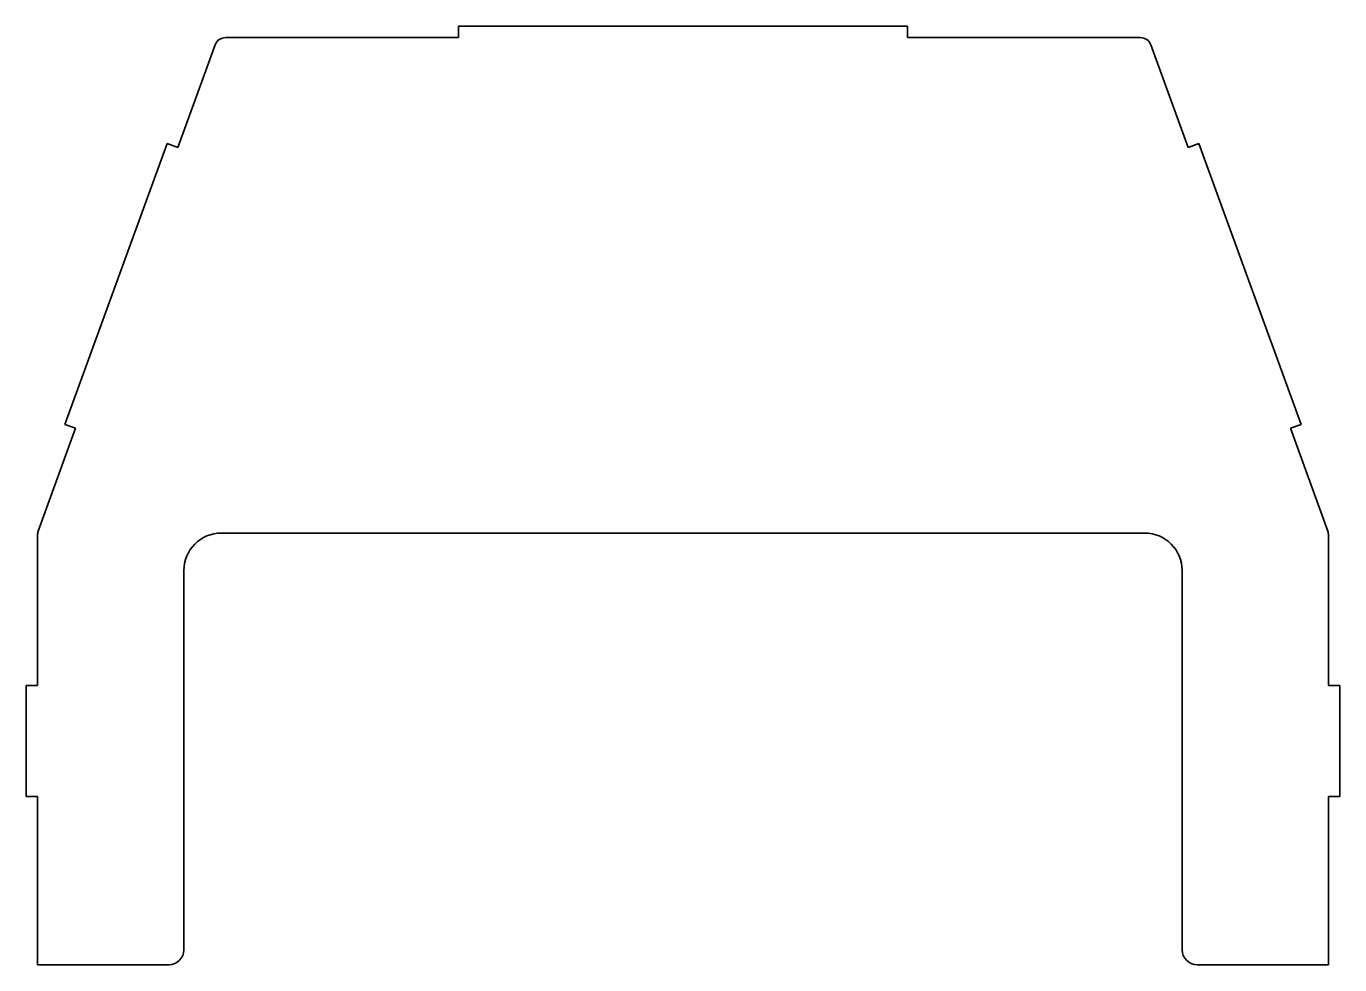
# Model space of a CAD drawing. Header units: inches. Extents: x 0 to 175, y 0 to 125.
import ezdxf

# ---------------------------------------------------------------- set-up
doc = ezdxf.new("R2010")
doc.units = ezdxf.units.IN
doc.header["$MEASUREMENT"] = 0
doc.layers.add('SIMUMAK Visible (ISO)', color=7, linetype='Continuous', lineweight=35)

# ---------------------------------------------------------------- blocks, each defined once
blk = doc.blocks.new('CDR-INJOY-V029-CSTM001_Chapas Soldadas 2_CDR-INJOY-V029-CSTM001')
at = {"layer": 'SIMUMAK Visible (ISO)'}
for p, q in [((-29.9, 62.5), (-29.9, 61)), ((29.9, 62.5), (-29.9, 62.5)), ((29.9, 61), (29.9, 62.5)), ((-67.31, 46.35), (-62.34, 60.01)), ((-60.93, 61), (-29.9, 61)), ((29.9, 61), (60.93, 61)), ((62.34, 60.01), (67.31, 46.35)), ((-68.74, 46.87), (-82.35, 9.47)), ((-67.31, 46.35), (-68.74, 46.87)), ((68.74, 46.87), (67.31, 46.35)), ((82.35, 9.47), (68.74, 46.87)), ((-85.91, -4.75), (-80.92, 8.95)), ((-82.35, 9.47), (-80.92, 8.95)), ((80.92, 8.95), (82.35, 9.47)), ((80.92, 8.95), (85.91, -4.75)), ((-61.5, -5), (61.5, -5)), ((-86, -25.3), (-86, -5.26)), ((86, -5.26), (86, -25.3)), ((-66.5, -60.5), (-66.5, -10)), ((66.5, -10), (66.5, -60.5)), ((-87.5, -25.3), (-87.5, -40.1)), ((-86, -25.3), (-87.5, -25.3)), ((87.5, -25.3), (86, -25.3)), ((87.5, -40.1), (87.5, -25.3)), ((-87.5, -40.1), (-86, -40.1)), ((-86, -62.5), (-86, -40.1)), ((86, -40.1), (87.5, -40.1)), ((86, -40.1), (86, -62.5)), ((-68.5, -62.5), (-86, -62.5)), ((86, -62.5), (68.5, -62.5))]:
    blk.add_line(p, q, dxfattribs=at)
at = {"layer": 'SIMUMAK Visible (ISO)', "extrusion": (0, 0, -1)}
for centre, radius, start, end in [((60.93, 59.5), 1.5, 20, 90), ((-60.93, 59.5), 1.5, 90, 160), ((84.5, -5.26), 1.5, 0, 20), ((-84.5, -5.26), 1.5, 160, 180), ((68.5, -60.5), 2, 180, 270), ((-68.5, -60.5), 2, 270, 0)]:
    blk.add_arc(centre, radius, start, end, dxfattribs=at)
at = {"layer": 'SIMUMAK Visible (ISO)'}
for centre, start, end in [((-61.5, -10), 90, 180), ((61.5, -10), 0, 90)]:
    blk.add_arc(centre, 5, start, end, dxfattribs=at)

msp = doc.modelspace()

# ---------------------------------------------------------------- block references
msp.add_blockref('CDR-INJOY-V029-CSTM001_Chapas Soldadas 2_CDR-INJOY-V029-CSTM001', (87.5, 62.5))

doc.saveas('drawing.dxf')
